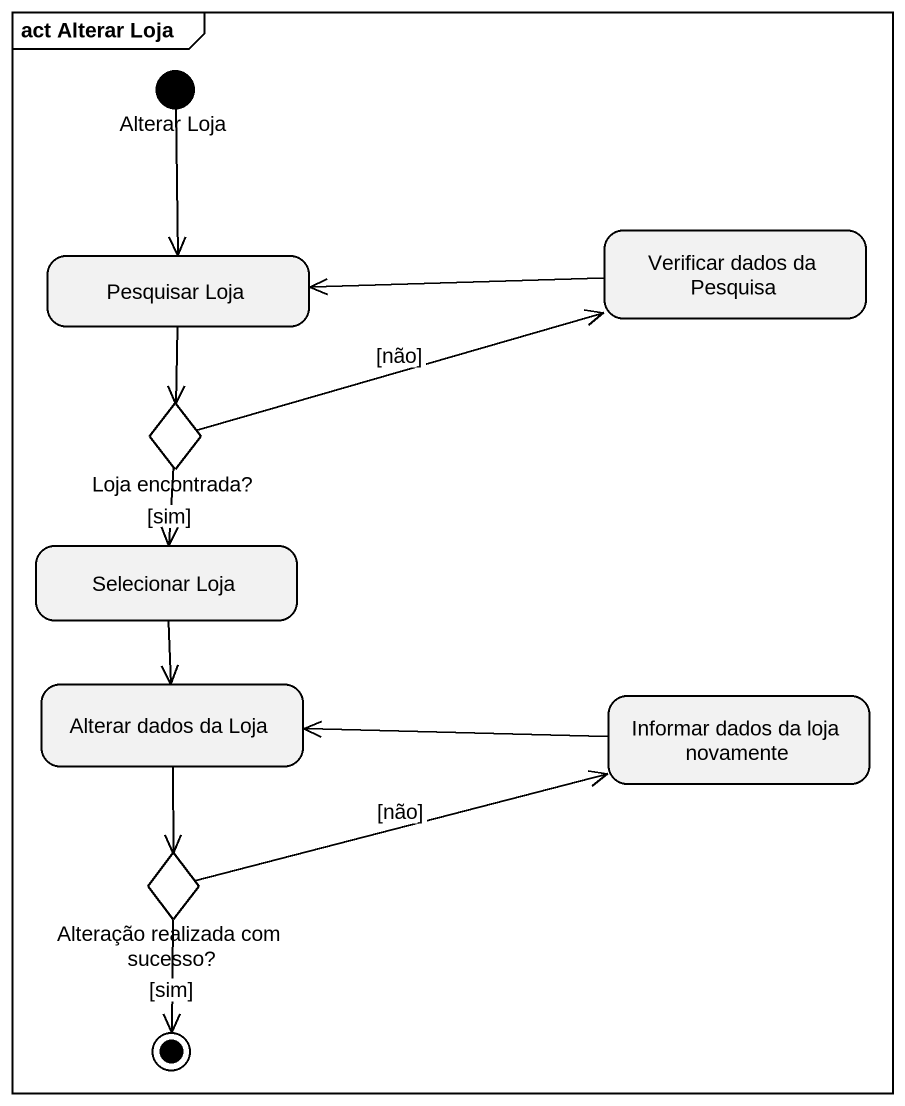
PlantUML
@startuml
mainframe act Alterar Loja
hide empty description
state "Alterar Loja" as Alterar_Loja <<start>>
state "Verificar dados da Pesquisa" as Verificar_dados_da_Pesquisa
state "Pesquisar Loja" as Pesquisar_Loja
state "Loja encontrada?" as Loja_encontrada <<choice>>
state "Selecionar Loja" as Selecionar_Loja
state "Alterar dados da Loja" as Alterar_dados_da_Loja
state "Informar dados da loja novamente" as Informar_dados_da_loja
state "Alteração realizada com sucesso?" as Alteração_realizada_com <<choice>>
Alterar_Loja --> Pesquisar_Loja
Verificar_dados_da_Pesquisa -left-> Pesquisar_Loja
Pesquisar_Loja --> Loja_encontrada
Loja_encontrada -right-> Verificar_dados_da_Pesquisa : [não]
Loja_encontrada --> Selecionar_Loja : [sim]
Selecionar_Loja --> Alterar_dados_da_Loja
Alterar_dados_da_Loja --> Alteração_realizada_com
Informar_dados_da_loja -left-> Alterar_dados_da_Loja
Alteração_realizada_com -right-> Informar_dados_da_loja : [não]
Alteração_realizada_com --> [*] : [sim]
@enduml
